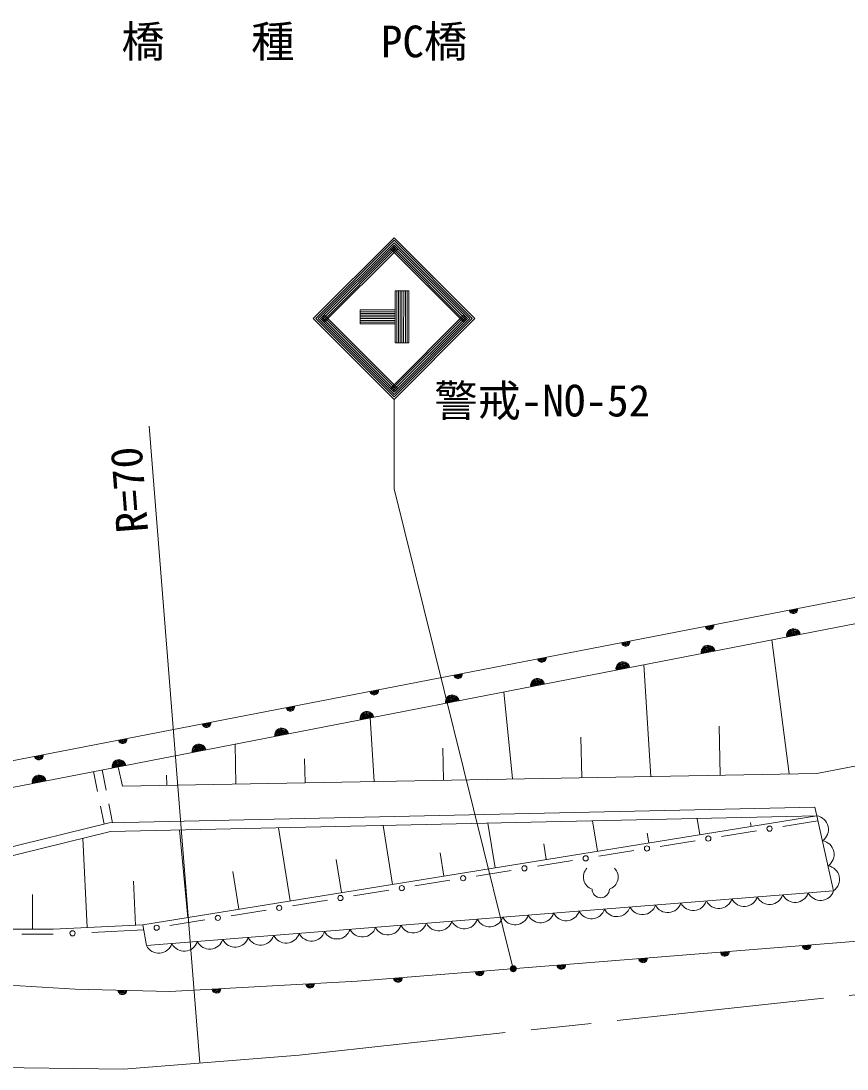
# Model space of a CAD drawing. Units: millimetres, scale not verified. Extents: x 40000 to 680000, y 20000 to 380000.
# Drawn here: x 462528 to 510301, y 255214 to 315783 of the extents above; entities that cross this region are included whole.
import ezdxf
from ezdxf.enums import TextEntityAlignment as Align

# ---------------------------------------------------------------- set-up
doc = ezdxf.new("R2010")
doc.units = ezdxf.units.MM
doc.header["$LTSCALE"] = 1000
doc.linetypes.add('CHAIN', pattern=[18.5, 12, -1.5, 3.5, -1.5])
for name, color, linetype, lineweight in [('M-BGD', 7, 'Continuous', 13), ('M-BMK', 2, 'CHAIN', 13), ('M-STR-HTXT', 7, 'Continuous', 13), ('M-STR-STR1', 1, 'Continuous', 13), ('M-STR-STRC', 7, 'Continuous', 13)]:
    doc.layers.add(name, color=color, linetype=linetype, lineweight=lineweight)
doc.styles.add('ＭＳ ゴシック', font='')
doc.styles.get('ＭＳ ゴシック').set_extended_font_data('MS Gothic')

# ---------------------------------------------------------------- blocks, each defined once
blk = doc.blocks.new('filled_dot')
at = {"color": 0, "linetype": 'Continuous', "lineweight": -2, "const_width": 1.25}
blk.add_lwpolyline([(-0.625, 0, 1), (0.625, 0, 1)], format="xyb", close=True, dxfattribs=at)

msp = doc.modelspace()

# ---------------------------------------------------------------- linework, layer by layer
at = {"layer": 'M-BGD'}
for p, q in [((456289, 271913), (524161, 285075)), ((456646, 270455), (524473, 283608)), ((505957, 280017), (506953, 272268)), ((498546, 278580), (498954, 272123)), ((490449, 277010), (490956, 271977)), ((508553, 272297), (528786, 276225)), ((482719, 275511), (482957, 271832)), ((502902, 275026), (502954, 272195)), ((494912, 274395), (494955, 272050)), ((474916, 273998), (474958, 271686)), ((486923, 273763), (486956, 271905)), ((468148, 272685), (468397, 271567)), ((478933, 273132), (478958, 271759)), ((466728, 272410), (466957, 271257)), ((467219, 272505), (467452, 271329)), ((468397, 271567), (508553, 272297)), ((470949, 272190), (470959, 271614)), ((467126, 270406), (467331, 269370)), ((467608, 270545), (467825, 269450)), ((508447, 270349), (467637, 269445)), ((508558, 269852), (508447, 270349)), ((508558, 269852), (467703, 268947)), ((508558, 269852), (469582, 263556)), ((495582, 269564), (495867, 267802)), ((501638, 269698), (501790, 268758)), ((508606, 269555), (506580, 269228)), ((509525, 265518), (508558, 269852)), ((509525, 265518), (508558, 269852)), ((450515, 265212), (467637, 269445)), ((450939, 264802), (467703, 268947)), ((471706, 269035), (472174, 263974)), ((477414, 269162), (478097, 264931)), ((483470, 269296), (484020, 265888)), ((489526, 269430), (489944, 266845)), ((505061, 268983), (503036, 268656)), ((504714, 269471), (504752, 269237)), ((466099, 268550), (466350, 263399)), ((498737, 268844), (498829, 268280)), ((501516, 268410), (499491, 268083)), ((492761, 268220), (492905, 267323)), ((497972, 267838), (495946, 267510)), ((480749, 267326), (481059, 265410)), ((486766, 267705), (486982, 266366)), ((494427, 267265), (492401, 266938)), ((474785, 266624), (475136, 264453)), ((490882, 266692), (488856, 266365)), ((469035, 266062), (469157, 263535)), ((487337, 266120), (485312, 265793)), ((463197, 265302), (463197, 263303)), ((469783, 262348), (509525, 265518)), ((469783, 262348), (509525, 265518)), ((483793, 265547), (481767, 265220)), ((480248, 264975), (478222, 264647)), ((476703, 264402), (474677, 264075)), ((469582, 263556), (464389, 263303)), ((469582, 263556), (469783, 262348)), ((473158, 263829), (471133, 263502)), ((464389, 263303), (461230, 263303)), ((464396, 263003), (462581, 263003)), ((469613, 263257), (466632, 263112)), ((481963, 260291), (515046, 262929)), ((458625, 260260), (465669, 259825)), ((471132, 259701), (481963, 260291)), ((465669, 259825), (471132, 259701))]:
    msp.add_line(p, q, dxfattribs=at)
for centre in [(505821, 269106), (502276, 268533), (498731, 267960), (495186, 267388), (491642, 266815), (488097, 266243), (484552, 265670), (481007, 265097), (473918, 263952), (477463, 264525), (470373, 263380), (465514, 263058)]:
    msp.add_circle(centre, 150, dxfattribs=at)
for centre, radius, start, end in [((507193, 281785), 250, 190.9746, 10.9746), ((507193, 281785), 200, 190.9746, 10.9746), ((507193, 281785), 150, 190.9746, 10.9746), ((507193, 281785), 100, 190.9746, 10.9746), ((507193, 281785), 50, 190.9746, 10.9746), ((502345, 280844), 250, 190.9746, 10.9746), ((502345, 280844), 200, 190.9746, 10.9746), ((502345, 280844), 150, 190.9746, 10.9746), ((502345, 280844), 100, 190.9746, 10.9746), ((502345, 280844), 50, 190.9746, 10.9746), ((507205, 280259), 400, 10.9746, 190.9746), ((507205, 280259), 400, 10.9746, 190.9746), ((507205, 280259), 350, 10.9746, 190.9746), ((507205, 280259), 300, 10.9746, 190.9746), ((507205, 280259), 250, 10.9746, 190.9746), ((507205, 280259), 200, 10.9746, 190.9746), ((497497, 279904), 250, 190.9746, 10.9746), ((497497, 279904), 200, 190.9746, 10.9746), ((497497, 279904), 150, 190.9746, 10.9746), ((497497, 279904), 100, 190.9746, 10.9746), ((497497, 279904), 50, 190.9746, 10.9746), ((507205, 280259), 150, 10.9746, 190.9746), ((507205, 280259), 100, 10.9746, 190.9746), ((507205, 280259), 50, 10.9746, 190.9746), ((502271, 279302), 400, 10.9746, 190.9746), ((502271, 279302), 400, 10.9746, 190.9746), ((502271, 279302), 350, 10.9746, 190.9746), ((502271, 279302), 300, 10.9746, 190.9746), ((502271, 279302), 250, 10.9746, 190.9746), ((502271, 279302), 200, 10.9746, 190.9746), ((502271, 279302), 150, 10.9746, 190.9746), ((502271, 279302), 100, 10.9746, 190.9746), ((502271, 279302), 50, 10.9746, 190.9746), ((492649, 278964), 250, 190.9746, 10.9746), ((492649, 278964), 200, 190.9746, 10.9746), ((492649, 278964), 150, 190.9746, 10.9746), ((492649, 278964), 100, 190.9746, 10.9746), ((492649, 278964), 50, 190.9746, 10.9746), ((497337, 278345), 400, 10.9746, 190.9746), ((497337, 278345), 400, 10.9746, 190.9746), ((497337, 278345), 350, 10.9746, 190.9746), ((497337, 278345), 300, 10.9746, 190.9746), ((487801, 278024), 250, 190.9746, 10.9746), ((487801, 278024), 200, 190.9746, 10.9746), ((487801, 278024), 150, 190.9746, 10.9746), ((487801, 278024), 100, 190.9746, 10.9746), ((487801, 278024), 50, 190.9746, 10.9746), ((497337, 278345), 250, 10.9746, 190.9746), ((497337, 278345), 200, 10.9746, 190.9746), ((497337, 278345), 150, 10.9746, 190.9746), ((497337, 278345), 100, 10.9746, 190.9746), ((497337, 278345), 50, 10.9746, 190.9746), ((492403, 277389), 400, 10.9746, 190.9746), ((492403, 277389), 400, 10.9746, 190.9746), ((492403, 277389), 350, 10.9746, 190.9746), ((492403, 277389), 300, 10.9746, 190.9746), ((492403, 277389), 250, 10.9746, 190.9746), ((492403, 277389), 200, 10.9746, 190.9746), ((492403, 277389), 150, 10.9746, 190.9746), ((492403, 277389), 100, 10.9746, 190.9746), ((492403, 277389), 50, 10.9746, 190.9746), ((482953, 277084), 250, 190.9746, 10.9746), ((482953, 277084), 200, 190.9746, 10.9746), ((482953, 277084), 150, 190.9746, 10.9746), ((482953, 277084), 100, 190.9746, 10.9746), ((482953, 277084), 50, 190.9746, 10.9746), ((487469, 276432), 400, 10.9746, 190.9746), ((487469, 276432), 400, 10.9746, 190.9746), ((487469, 276432), 350, 10.9746, 190.9746), ((487469, 276432), 300, 10.9746, 190.9746), ((487469, 276432), 250, 10.9746, 190.9746), ((487469, 276432), 200, 10.9746, 190.9746), ((487469, 276432), 150, 10.9746, 190.9746), ((487469, 276432), 100, 10.9746, 190.9746), ((487469, 276432), 50, 10.9746, 190.9746), ((478105, 276144), 250, 190.9746, 10.9746), ((478105, 276144), 200, 190.9746, 10.9746), ((478105, 276144), 150, 190.9746, 10.9746), ((478105, 276144), 100, 190.9746, 10.9746), ((478105, 276144), 50, 190.9746, 10.9746), ((482535, 275475), 400, 10.9746, 190.9746), ((482535, 275475), 400, 10.9746, 190.9746), ((482535, 275475), 350, 10.9746, 190.9746), ((482535, 275475), 300, 10.9746, 190.9746), ((482535, 275475), 250, 10.9746, 190.9746), ((482535, 275475), 200, 10.9746, 190.9746), ((482535, 275475), 150, 10.9746, 190.9746), ((473257, 275204), 250, 190.9746, 10.9746), ((473257, 275204), 200, 190.9746, 10.9746), ((473257, 275204), 150, 190.9746, 10.9746), ((473257, 275204), 100, 190.9746, 10.9746), ((473257, 275204), 50, 190.9746, 10.9746), ((482535, 275475), 100, 10.9746, 190.9746), ((482535, 275475), 50, 10.9746, 190.9746), ((477602, 274518), 400, 10.9746, 190.9746), ((477602, 274518), 400, 10.9746, 190.9746), ((477602, 274518), 350, 10.9746, 190.9746), ((477602, 274518), 300, 10.9746, 190.9746), ((477602, 274518), 250, 10.9746, 190.9746), ((477602, 274518), 200, 10.9746, 190.9746), ((477602, 274518), 150, 10.9746, 190.9746), ((477602, 274518), 100, 10.9746, 190.9746), ((477602, 274518), 50, 10.9746, 190.9746), ((468409, 274264), 250, 190.9746, 10.9746), ((468409, 274264), 200, 190.9746, 10.9746), ((468409, 274264), 150, 190.9746, 10.9746), ((468409, 274264), 100, 190.9746, 10.9746), ((468409, 274264), 50, 190.9746, 10.9746), ((472824, 273592), 400, 10.9746, 190.9746), ((472824, 273592), 400, 10.9746, 190.9746), ((472824, 273592), 350, 10.9746, 190.9746), ((472824, 273592), 300, 10.9746, 190.9746), ((472824, 273592), 250, 10.9746, 190.9746), ((472824, 273592), 200, 10.9746, 190.9746), ((463561, 273323), 250, 190.9746, 10.9746), ((463561, 273323), 200, 190.9746, 10.9746), ((463561, 273323), 150, 190.9746, 10.9746), ((463561, 273323), 100, 190.9746, 10.9746), ((463561, 273323), 50, 190.9746, 10.9746), ((472824, 273592), 150, 10.9746, 190.9746), ((472824, 273592), 100, 10.9746, 190.9746), ((472824, 273592), 50, 10.9746, 190.9746), ((468201, 272695), 400, 10.9746, 190.9746), ((468201, 272695), 400, 10.9746, 190.9746), ((468201, 272695), 350, 10.9746, 190.9746), ((468201, 272695), 300, 10.9746, 190.9746), ((468201, 272695), 250, 10.9746, 190.9746), ((468201, 272695), 200, 10.9746, 190.9746), ((468201, 272695), 150, 10.9746, 190.9746), ((468201, 272695), 100, 10.9746, 190.9746), ((468201, 272695), 50, 10.9746, 190.9746), ((463579, 271799), 400, 10.9746, 190.9746), ((463579, 271799), 400, 10.9746, 190.9746), ((463579, 271799), 350, 10.9746, 190.9746), ((463579, 271799), 300, 10.9746, 190.9746), ((463579, 271799), 250, 10.9746, 190.9746), ((463579, 271799), 200, 10.9746, 190.9746), ((463579, 271799), 150, 10.9746, 190.9746), ((463579, 271799), 100, 10.9746, 190.9746), ((463579, 271799), 50, 10.9746, 190.9746), ((508429, 269064), 798, 304.48225, 80.65733), ((508751, 267620), 798, 304.48225, 80.65733), ((495780, 266307), 727, 135.79576, 252.2769), ((496337, 266307), 727, 287.7231, 44.20424), ((509073, 266175), 798, 304.48225, 80.65733), ((496059, 265615), 500, 180.00008, 359.99992), ((507293, 265636), 795, 206.3454, 342.77553), ((508765, 265753), 795, 206.3454, 342.77553), ((498462, 264931), 795, 206.3454, 342.77553), ((499934, 265049), 795, 206.3454, 342.77553), ((501406, 265166), 795, 206.3454, 342.77553), ((502878, 265283), 795, 206.3454, 342.77553), ((504349, 265401), 795, 206.3454, 342.77553), ((505821, 265518), 795, 206.3454, 342.77553), ((491102, 264344), 795, 206.3454, 342.77553), ((492574, 264462), 795, 206.3454, 342.77553), ((494046, 264579), 795, 206.3454, 342.77553), ((495518, 264696), 795, 206.3454, 342.77553), ((496990, 264814), 795, 206.3454, 342.77553), ((483743, 263757), 795, 206.3454, 342.77553), ((485215, 263875), 795, 206.3454, 342.77553), ((486687, 263992), 795, 206.3454, 342.77553), ((488159, 264109), 795, 206.3454, 342.77553), ((489630, 264227), 795, 206.3454, 342.77553), ((476383, 263170), 795, 206.3454, 342.77553), ((477855, 263288), 795, 206.3454, 342.77553), ((479327, 263405), 795, 206.3454, 342.77553), ((480799, 263522), 795, 206.3454, 342.77553), ((482271, 263640), 795, 206.3454, 342.77553), ((470496, 262701), 795, 206.3454, 342.77553), ((471968, 262818), 795, 206.3454, 342.77553), ((473439, 262935), 795, 206.3454, 342.77553), ((474911, 263053), 795, 206.3454, 342.77553), ((507957, 262363), 250, 184.55897, 4.55897), ((507957, 262363), 200, 184.55897, 4.55897), ((507957, 262363), 150, 184.55897, 4.55897), ((507957, 262363), 100, 184.55897, 4.55897), ((507957, 262363), 50, 184.55897, 4.55897), ((503231, 261987), 250, 184.55897, 4.55897), ((503231, 261987), 200, 184.55897, 4.55897), ((503231, 261987), 150, 184.55897, 4.55897), ((503231, 261987), 100, 184.55897, 4.55897), ((503231, 261987), 50, 184.55897, 4.55897), ((493778, 261233), 250, 184.55897, 4.55897), ((493778, 261233), 200, 184.55897, 4.55897), ((493778, 261233), 150, 184.55897, 4.55897), ((493778, 261233), 100, 184.55897, 4.55897), ((493778, 261233), 50, 184.55897, 4.55897), ((498504, 261610), 250, 184.55897, 4.55897), ((498504, 261610), 200, 184.55897, 4.55897), ((498504, 261610), 150, 184.55897, 4.55897), ((498504, 261610), 100, 184.55897, 4.55897), ((498504, 261610), 50, 184.55897, 4.55897), ((484326, 260479), 250, 184.55897, 4.55897), ((484326, 260479), 200, 184.55897, 4.55897), ((484326, 260479), 150, 184.55897, 4.55897), ((484326, 260479), 100, 184.55897, 4.55897), ((484326, 260479), 50, 184.55897, 4.55897), ((489052, 260856), 250, 184.55897, 4.55897), ((489052, 260856), 200, 184.55897, 4.55897), ((489052, 260856), 150, 184.55897, 4.55897), ((489052, 260856), 100, 184.55897, 4.55897), ((489052, 260856), 50, 184.55897, 4.55897), ((473839, 259849), 250, 183.11618, 3.11618), ((473839, 259849), 200, 183.11618, 3.11618), ((473839, 259849), 150, 183.11618, 3.11618), ((473839, 259849), 100, 183.11618, 3.11618), ((473839, 259849), 50, 183.11618, 3.11618), ((479255, 260143), 250, 183.11618, 3.11618), ((479255, 260143), 200, 183.11618, 3.11618), ((479255, 260143), 150, 183.11618, 3.11618), ((479255, 260143), 100, 183.11618, 3.11618), ((479255, 260143), 50, 183.11618, 3.11618), ((468401, 259763), 250, 178.69805, 358.69805), ((468401, 259763), 200, 178.69805, 358.69805), ((468401, 259763), 150, 178.69805, 358.69805), ((468401, 259763), 100, 178.69805, 358.69805), ((468401, 259763), 50, 178.69805, 358.69805)]:
    msp.add_arc(centre, radius, start, end, dxfattribs=at)
at = {"layer": 'M-BMK'}
for p, q in [((478608, 256023), (559227, 264762)), ((468456, 255214), (478608, 256023)), ((461723, 255307), (462718, 255287)), ((462718, 255287), (468456, 255214))]:
    msp.add_line(p, q, dxfattribs=at)
at = {"layer": 'M-STR-HTXT'}
msp.add_line((469945, 292358), (472877, 255566), dxfattribs=at)
at = {"layer": 'M-STR-STRC'}
for p, q in [((479436, 298582), (484103, 303249)), ((479577, 298582), (484103, 303107)), ((479719, 298582), (484103, 302966)), ((488770, 298582), (484103, 303249)), ((488628, 298582), (484103, 303107)), ((488487, 298582), (484103, 302966)), ((479860, 298582), (484103, 302824)), ((479931, 298511), (484173, 302754)), ((480002, 298440), (484244, 302683)), ((480072, 298369), (484315, 302612)), ((488133, 298369), (483891, 302612)), ((488204, 298440), (483961, 302683)), ((488275, 298511), (484032, 302754)), ((488345, 298582), (484103, 302824)), ((484163, 300180), (484160, 297180)), ((484163, 300180), (484963, 300180)), ((484263, 300180), (484260, 297180)), ((484363, 300180), (484360, 297180)), ((484463, 300180), (484460, 297180)), ((484563, 300180), (484560, 297180)), ((484663, 300180), (484660, 297180)), ((484763, 300180), (484760, 297180)), ((484863, 300180), (484860, 297180)), ((484963, 300180), (484960, 297180)), ((484173, 294410), (479931, 298652)), ((484244, 294480), (480002, 298723)), ((484315, 294551), (480072, 298794)), ((482141, 299082), (482140, 298282)), ((482140, 298882), (484162, 298880)), ((482140, 298782), (484161, 298780)), ((482140, 298682), (484161, 298680)), ((482141, 299082), (484162, 299080)), ((482141, 298982), (484162, 298980)), ((483891, 294551), (488133, 298794)), ((483961, 294480), (488204, 298723)), ((484032, 294410), (488275, 298652)), ((484103, 293915), (479436, 298582)), ((484103, 294056), (479577, 298582)), ((484103, 294198), (479719, 298582)), ((484103, 294339), (479860, 298582)), ((482140, 298582), (484161, 298580)), ((482140, 298482), (484161, 298480)), ((482140, 298382), (484161, 298380)), ((482140, 298282), (484161, 298280)), ((484103, 294339), (488345, 298582)), ((484103, 294198), (488487, 298582)), ((484103, 294056), (488628, 298582)), ((484103, 293915), (488770, 298582)), ((484160, 297180), (484960, 297180)), ((484103, 293915), (484103, 288748)), ((490999, 261011), (484103, 288748))]:
    msp.add_line(p, q, dxfattribs=at)

# ---------------------------------------------------------------- block references
at = {"layer": 'M-STR-STRC', "xscale": 160, "yscale": 160, "rotation": 104}
msp.add_blockref('filled_dot', (490999, 261011), dxfattribs=at)

# ---------------------------------------------------------------- texts
at = {"layer": 'M-STR-HTXT', "style": 'ＭＳ ゴシック'}
msp.add_text('R=70', height=1833, rotation=94.418, dxfattribs=at).set_placement((468972, 286195), align=Align.MIDDLE_LEFT)
at = {"layer": 'M-STR-STR1', "style": 'ＭＳ ゴシック'}
for s, p in [('橋\u3000\u3000種', (468340, 313133)), ('PC橋', (483340, 313133))]:
    msp.add_text(s, height=1833, dxfattribs=at).set_placement(p, align=Align.BOTTOM_LEFT)
at = {"layer": 'M-STR-STRC', "style": 'ＭＳ ゴシック'}
msp.add_text('警戒-NO-52', height=1833, dxfattribs=at).set_placement((486432, 292375), align=Align.BOTTOM_LEFT)

doc.saveas('drawing.dxf')
